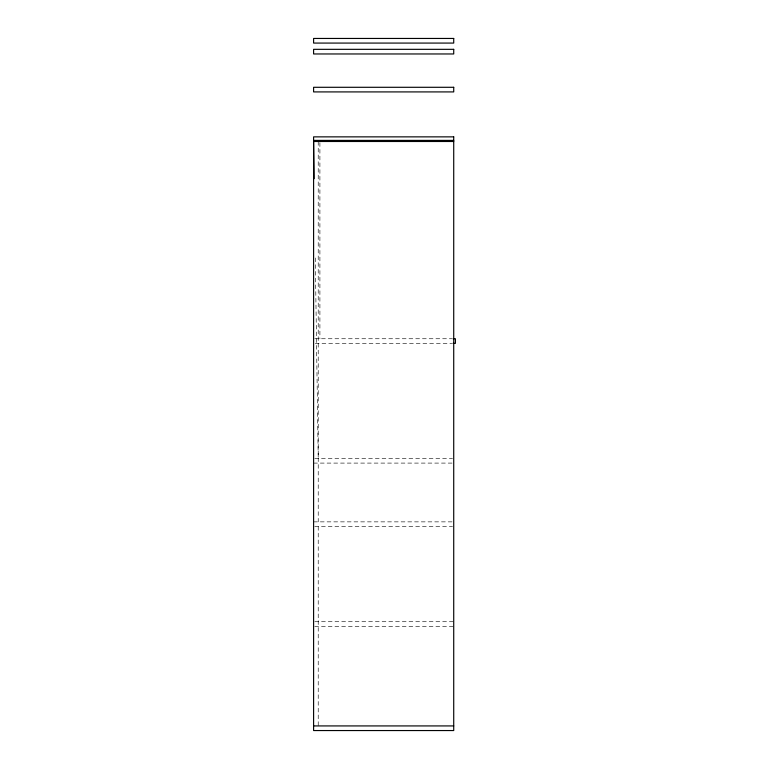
<?xml version="1.0" encoding="UTF-8"?>
<svg xmlns="http://www.w3.org/2000/svg" width="769" height="769" viewBox="0 0 769 769"><rect width="100%" height="100%" fill="white"/><g stroke="black" fill="none" stroke-linecap="round" stroke-linejoin="round"><path stroke-width="0.58" stroke-dasharray="3.85 2.88" d="M314.752 338.745L451.826 338.745M315.28 343.368L451.816 343.368M314.752 458.468L452.518 458.468M313.598 463.092L452.518 463.092M313.598 521.863L452.518 521.863M314.752 526.486L452.518 526.486M314.79 621.717L453.72 621.717M314.752 626.341L453.72 626.341M315.29 257.951L318.222 458.468M319.904 142.678L319.904 338.745M318.222 141.486L318.222 521.863M318.222 526.486L318.222 725.926"/><path stroke-width="1.15" d="M313.598 140.4L453.72 140.4M453.72 141.486L313.598 141.486L314.137 178.706M453.008 338.745L455.402 338.745L455.402 343.368L453.008 343.368M313.598 725.926L453.72 725.926M453.72 38.45L313.598 38.45L313.598 43.074L453.72 43.074L453.72 38.45M453.72 49.331L313.598 49.331L313.598 53.965L453.72 53.965L453.72 49.331M453.72 87.291L313.598 87.291L313.598 91.915L453.72 91.915L453.72 87.291M453.72 136.863L313.598 136.863L313.598 730.55L453.72 730.55L453.72 136.863"/></g></svg>
